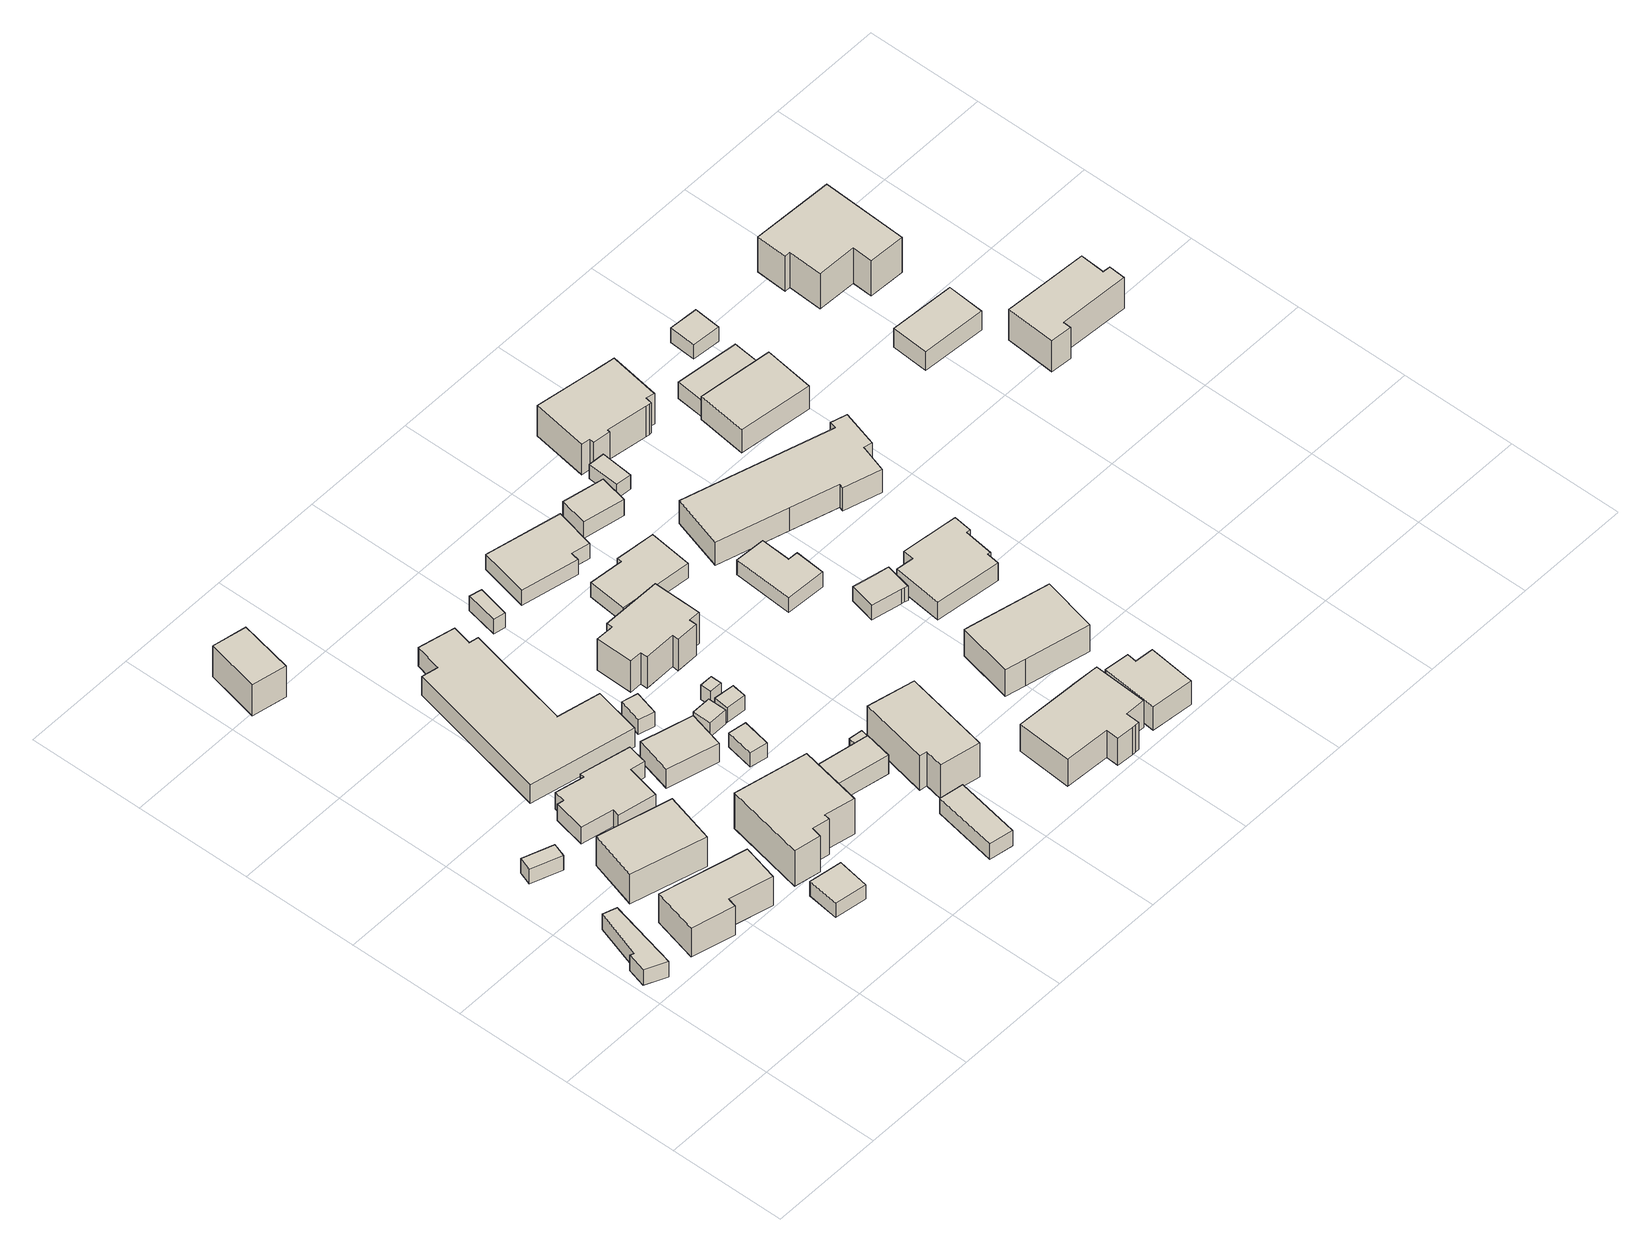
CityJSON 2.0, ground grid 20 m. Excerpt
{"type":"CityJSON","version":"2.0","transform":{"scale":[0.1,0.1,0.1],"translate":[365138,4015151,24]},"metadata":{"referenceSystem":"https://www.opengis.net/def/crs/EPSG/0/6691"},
"CityObjects":{
"building1":{"type":"Building","attributes":{"枝番":1,"利根川水系渡良瀬川洪水浸水想定区域（想定最大規模）.規模":"L2","利根川水系渡良瀬川洪水浸水想定区域（想定最大規模）.浸水ランク":"2","利根川水系渡良瀬川洪水浸水想定区域（想定最大規模）.浸水深":1.57,"利根川水系渡良瀬川洪水浸水想定区域（想定最大規模）.継続時間":5.3,"利根川水系矢場川洪水浸水想定区域（想定最大規模）.規模":"L2","利根川水系矢場川洪水浸水想定区域（想定最大規模）.浸水ランク":"2","利根川水系矢場川洪水浸水想定区域（想定最大規模）.浸水深":0.61,"measuredHeight":4.2,"BuildingDetails.prefecture":"10","BuildingDetails.city":"10207"},"geometry":[{"type":"Solid","lod":"1","boundaries":[[[[0,1,2,3,4,5]],[[4,6,7,5]],[[3,8,6,4]],[[2,9,8,3]],[[1,10,9,2]],[[0,11,10,1]],[[5,7,11,0]],[[6,8,9,10,11,7]]]]}]},
"building2":{"type":"Building","attributes":{"枝番":1,"利根川水系渡良瀬川洪水浸水想定区域（想定最大規模）.規模":"L2","利根川水系渡良瀬川洪水浸水想定区域（想定最大規模）.浸水ランク":"2","利根川水系渡良瀬川洪水浸水想定区域（想定最大規模）.浸水深":1.5,"利根川水系渡良瀬川洪水浸水想定区域（想定最大規模）.継続時間":5.3,"利根川水系矢場川洪水浸水想定区域（想定最大規模）.規模":"L2","利根川水系矢場川洪水浸水想定区域（想定最大規模）.浸水ランク":"2","利根川水系矢場川洪水浸水想定区域（想定最大規模）.浸水深":0.53,"usage":"411","BuildingDetails.prefecture":"10","BuildingDetails.city":"10207","BuildingDetails.surveyYear":2016},"geometry":[{"type":"Solid","lod":"1","boundaries":[[[[12,13,14,15]],[[14,16,17,15]],[[13,18,16,14]],[[12,19,18,13]],[[15,17,19,12]],[[16,18,19,17]]]]}]},
"building3":{"type":"Building","attributes":{"枝番":1,"利根川水系渡良瀬川洪水浸水想定区域（想定最大規模）.規模":"L2","利根川水系渡良瀬川洪水浸水想定区域（想定最大規模）.浸水ランク":"2","利根川水系渡良瀬川洪水浸水想定区域（想定最大規模）.浸水深":1.46,"利根川水系渡良瀬川洪水浸水想定区域（想定最大規模）.継続時間":5.3,"利根川水系矢場川洪水浸水想定区域（想定最大規模）.規模":"L2","利根川水系矢場川洪水浸水想定区域（想定最大規模）.浸水ランク":"2","利根川水系矢場川洪水浸水想定区域（想定最大規模）.浸水深":0.5,"usage":"411","measuredHeight":7.9,"BuildingDetails.prefecture":"10","BuildingDetails.city":"10207","BuildingDetails.surveyYear":2016},"geometry":[{"type":"Solid","lod":"1","boundaries":[[[[20,21,22,23,24,25]],[[24,26,27,25]],[[23,28,26,24]],[[22,29,28,23]],[[21,30,29,22]],[[20,31,30,21]],[[25,27,31,20]],[[26,28,29,30,31,27]]]]}]},
"building4":{"type":"Building","attributes":{"枝番":1,"利根川水系渡良瀬川洪水浸水想定区域（想定最大規模）.規模":"L2","利根川水系渡良瀬川洪水浸水想定区域（想定最大規模）.浸水ランク":"2","利根川水系渡良瀬川洪水浸水想定区域（想定最大規模）.浸水深":1.29,"利根川水系渡良瀬川洪水浸水想定区域（想定最大規模）.継続時間":5.3,"利根川水系矢場川洪水浸水想定区域（想定最大規模）.規模":"L2","利根川水系矢場川洪水浸水想定区域（想定最大規模）.浸水ランク":"1","利根川水系矢場川洪水浸水想定区域（想定最大規模）.浸水深":0.32,"usage":"411","measuredHeight":7.3,"BuildingDetails.prefecture":"10","BuildingDetails.city":"10207","BuildingDetails.surveyYear":2016},"geometry":[{"type":"Solid","lod":"1","boundaries":[[[[32,33,34,35]],[[34,36,37,35]],[[33,38,36,34]],[[32,39,38,33]],[[35,37,39,32]],[[36,38,39,37]]]]}]},
"building5":{"type":"Building","attributes":{"枝番":1,"利根川水系渡良瀬川洪水浸水想定区域（想定最大規模）.規模":"L2","利根川水系渡良瀬川洪水浸水想定区域（想定最大規模）.浸水ランク":"2","利根川水系渡良瀬川洪水浸水想定区域（想定最大規模）.浸水深":1.39,"利根川水系渡良瀬川洪水浸水想定区域（想定最大規模）.継続時間":5.3,"利根川水系矢場川洪水浸水想定区域（想定最大規模）.規模":"L2","利根川水系矢場川洪水浸水想定区域（想定最大規模）.浸水ランク":"1","利根川水系矢場川洪水浸水想定区域（想定最大規模）.浸水深":0.42,"BuildingDetails.prefecture":"10","BuildingDetails.city":"10207"},"geometry":[{"type":"Solid","lod":"1","boundaries":[[[[40,41,42,43]],[[42,44,45,43]],[[41,46,44,42]],[[40,47,46,41]],[[43,45,47,40]],[[44,46,47,45]]]]}]},
"building6":{"type":"Building","attributes":{"枝番":1,"利根川水系渡良瀬川洪水浸水想定区域（想定最大規模）.規模":"L2","利根川水系渡良瀬川洪水浸水想定区域（想定最大規模）.浸水ランク":"2","利根川水系渡良瀬川洪水浸水想定区域（想定最大規模）.浸水深":1.44,"利根川水系渡良瀬川洪水浸水想定区域（想定最大規模）.継続時間":5.1,"利根川水系矢場川洪水浸水想定区域（想定最大規模）.規模":"L2","利根川水系矢場川洪水浸水想定区域（想定最大規模）.浸水ランク":"2","利根川水系矢場川洪水浸水想定区域（想定最大規模）.浸水深":0.5,"usage":"411","BuildingDetails.prefecture":"10","BuildingDetails.city":"10207","BuildingDetails.surveyYear":2016},"geometry":[{"type":"Solid","lod":"1","boundaries":[[[[48,49,50,51]],[[50,52,53,51]],[[49,54,52,50]],[[48,55,54,49]],[[51,53,55,48]],[[52,54,55,53]]]]}]},
"building7":{"type":"Building","attributes":{"枝番":1,"利根川水系渡良瀬川洪水浸水想定区域（想定最大規模）.規模":"L2","利根川水系渡良瀬川洪水浸水想定区域（想定最大規模）.浸水ランク":"2","利根川水系渡良瀬川洪水浸水想定区域（想定最大規模）.浸水深":1.13,"利根川水系渡良瀬川洪水浸水想定区域（想定最大規模）.継続時間":5.9,"利根川水系矢場川洪水浸水想定区域（想定最大規模）.規模":"L2","利根川水系矢場川洪水浸水想定区域（想定最大規模）.浸水ランク":"1","利根川水系矢場川洪水浸水想定区域（想定最大規模）.浸水深":0.08,"利根川水系矢場川洪水浸水想定区域（想定最大規模）.継続時間":7.3,"usage":"411","measuredHeight":6.7,"BuildingDetails.prefecture":"10","BuildingDetails.city":"10207","BuildingDetails.surveyYear":2016},"geometry":[{"type":"Solid","lod":"1","boundaries":[[[[56,57,58,59]],[[58,60,61,59]],[[57,62,60,58]],[[56,63,62,57]],[[59,61,63,56]],[[60,62,63,61]]]]}]},
"building8":{"type":"Building","attributes":{"枝番":1,"利根川水系渡良瀬川洪水浸水想定区域（想定最大規模）.規模":"L2","利根川水系渡良瀬川洪水浸水想定区域（想定最大規模）.浸水ランク":"2","利根川水系渡良瀬川洪水浸水想定区域（想定最大規模）.浸水深":1.5,"利根川水系渡良瀬川洪水浸水想定区域（想定最大規模）.継続時間":5,"利根川水系矢場川洪水浸水想定区域（想定最大規模）.規模":"L2","利根川水系矢場川洪水浸水想定区域（想定最大規模）.浸水ランク":"2","利根川水系矢場川洪水浸水想定区域（想定最大規模）.浸水深":0.52,"usage":"411","measuredHeight":4.5,"BuildingDetails.prefecture":"10","BuildingDetails.city":"10207","BuildingDetails.surveyYear":2016},"geometry":[{"type":"Solid","lod":"1","boundaries":[[[[64,65,66,67,68,69,70,71,72,73,74,75]],[[74,76,77,75]],[[73,78,76,74]],[[72,79,78,73]],[[71,80,79,72]],[[70,81,80,71]],[[69,82,81,70]],[[68,83,82,69]],[[67,84,83,68]],[[66,85,84,67]],[[65,86,85,66]],[[64,87,86,65]],[[75,77,87,64]],[[76,78,79,80,81,82,83,84,85,86,87,77]]]]}]},
"building9":{"type":"Building","attributes":{"枝番":1,"利根川水系渡良瀬川洪水浸水想定区域（想定最大規模）.規模":"L2","利根川水系渡良瀬川洪水浸水想定区域（想定最大規模）.浸水ランク":"2","利根川水系渡良瀬川洪水浸水想定区域（想定最大規模）.浸水深":1.13,"利根川水系渡良瀬川洪水浸水想定区域（想定最大規模）.継続時間":5,"利根川水系矢場川洪水浸水想定区域（想定最大規模）.規模":"L2","利根川水系矢場川洪水浸水想定区域（想定最大規模）.浸水ランク":"1","利根川水系矢場川洪水浸水想定区域（想定最大規模）.浸水深":0.2,"usage":"411","measuredHeight":9.3,"BuildingDetails.prefecture":"10","BuildingDetails.city":"10207","BuildingDetails.surveyYear":2016},"geometry":[{"type":"Solid","lod":"1","boundaries":[[[[88,89,90,91,92,93,94,95]],[[94,96,97,95]],[[93,98,96,94]],[[92,99,98,93]],[[91,100,99,92]],[[90,101,100,91]],[[89,102,101,90]],[[88,103,102,89]],[[95,97,103,88]],[[96,98,99,100,101,102,103,97]]]]}]},
"building10":{"type":"Building","attributes":{"枝番":1,"利根川水系渡良瀬川洪水浸水想定区域（想定最大規模）.規模":"L2","利根川水系渡良瀬川洪水浸水想定区域（想定最大規模）.浸水ランク":"2","利根川水系渡良瀬川洪水浸水想定区域（想定最大規模）.浸水深":1.59,"利根川水系渡良瀬川洪水浸水想定区域（想定最大規模）.継続時間":5.1,"利根川水系矢場川洪水浸水想定区域（想定最大規模）.規模":"L2","利根川水系矢場川洪水浸水想定区域（想定最大規模）.浸水ランク":"2","利根川水系矢場川洪水浸水想定区域（想定最大規模）.浸水深":0.56,"usage":"441","measuredHeight":5.5,"BuildingDetails.prefecture":"10","BuildingDetails.city":"10207","BuildingDetails.surveyYear":2016},"geometry":[{"type":"Solid","lod":"1","boundaries":[[[[104,105,106,107,108,109,110,111,112,113]],[[112,114,115,113]],[[111,116,114,112]],[[110,117,116,111]],[[109,118,117,110]],[[108,119,118,109]],[[107,120,119,108]],[[106,121,120,107]],[[105,122,121,106]],[[104,123,122,105]],[[113,115,123,104]],[[114,116,117,118,119,120,121,122,123,115]]]]}]},
"building11":{"type":"Building","attributes":{"枝番":1,"利根川水系渡良瀬川洪水浸水想定区域（想定最大規模）.規模":"L2","利根川水系渡良瀬川洪水浸水想定区域（想定最大規模）.浸水ランク":"2","利根川水系渡良瀬川洪水浸水想定区域（想定最大規模）.浸水深":1.16,"利根川水系渡良瀬川洪水浸水想定区域（想定最大規模）.継続時間":5,"利根川水系矢場川洪水浸水想定区域（想定最大規模）.規模":"L2","利根川水系矢場川洪水浸水想定区域（想定最大規模）.浸水ランク":"1","利根川水系矢場川洪水浸水想定区域（想定最大規模）.浸水深":0.21,"usage":"411","measuredHeight":4.5,"BuildingDetails.prefecture":"10","BuildingDetails.city":"10207","BuildingDetails.surveyYear":2016},"geometry":[{"type":"Solid","lod":"1","boundaries":[[[[124,125,126,127]],[[126,128,129,127]],[[125,130,128,126]],[[124,131,130,125]],[[127,129,131,124]],[[128,130,131,129]]]]}]},
"building12":{"type":"Building","attributes":{"枝番":1,"利根川水系渡良瀬川洪水浸水想定区域（想定最大規模）.規模":"L2","利根川水系渡良瀬川洪水浸水想定区域（想定最大規模）.浸水ランク":"2","利根川水系渡良瀬川洪水浸水想定区域（想定最大規模）.浸水深":0.8,"利根川水系渡良瀬川洪水浸水想定区域（想定最大規模）.継続時間":5,"利根川水系矢場川洪水浸水想定区域（想定最大規模）.規模":"L2","利根川水系矢場川洪水浸水想定区域（想定最大規模）.浸水ランク":"1","利根川水系矢場川洪水浸水想定区域（想定最大規模）.浸水深":0.34,"usage":"411","BuildingDetails.prefecture":"10","BuildingDetails.city":"10207","BuildingDetails.surveyYear":2016},"geometry":[{"type":"Solid","lod":"1","boundaries":[[[[132,133,134,135]],[[134,136,137,135]],[[133,138,136,134]],[[132,139,138,133]],[[135,137,139,132]],[[136,138,139,137]]]]}]},
"building13":{"type":"Building","attributes":{"枝番":1,"利根川水系渡良瀬川洪水浸水想定区域（想定最大規模）.規模":"L2","利根川水系渡良瀬川洪水浸水想定区域（想定最大規模）.浸水ランク":"2","利根川水系渡良瀬川洪水浸水想定区域（想定最大規模）.浸水深":1.43,"利根川水系渡良瀬川洪水浸水想定区域（想定最大規模）.継続時間":4.8,"利根川水系矢場川洪水浸水想定区域（想定最大規模）.規模":"L2","利根川水系矢場川洪水浸水想定区域（想定最大規模）.浸水ランク":"1","利根川水系矢場川洪水浸水想定区域（想定最大規模）.浸水深":0.49,"usage":"402","measuredHeight":3.6,"BuildingDetails.prefecture":"10","BuildingDetails.city":"10207","BuildingDetails.surveyYear":2016},"geometry":[{"type":"Solid","lod":"1","boundaries":[[[[140,141,142,143]],[[142,144,145,143]],[[141,146,144,142]],[[140,147,146,141]],[[143,145,147,140]],[[144,146,147,145]]]]}]},
"building14":{"type":"Building","attributes":{"枝番":1,"利根川水系渡良瀬川洪水浸水想定区域（想定最大規模）.規模":"L2","利根川水系渡良瀬川洪水浸水想定区域（想定最大規模）.浸水ランク":"2","利根川水系渡良瀬川洪水浸水想定区域（想定最大規模）.浸水深":1.47,"利根川水系渡良瀬川洪水浸水想定区域（想定最大規模）.継続時間":5,"利根川水系矢場川洪水浸水想定区域（想定最大規模）.規模":"L2","利根川水系矢場川洪水浸水想定区域（想定最大規模）.浸水ランク":"2","利根川水系矢場川洪水浸水想定区域（想定最大規模）.浸水深":0.5,"usage":"411","BuildingDetails.prefecture":"10","BuildingDetails.city":"10207","BuildingDetails.surveyYear":2016},"geometry":[{"type":"Solid","lod":"1","boundaries":[[[[148,149,150,151]],[[150,152,153,151]],[[149,154,152,150]],[[148,155,154,149]],[[151,153,155,148]],[[152,154,155,153]]]]}]},
"building15":{"type":"Building","attributes":{"枝番":1,"利根川水系渡良瀬川洪水浸水想定区域（想定最大規模）.規模":"L2","利根川水系渡良瀬川洪水浸水想定区域（想定最大規模）.浸水ランク":"2","利根川水系渡良瀬川洪水浸水想定区域（想定最大規模）.浸水深":1.44,"利根川水系渡良瀬川洪水浸水想定区域（想定最大規模）.継続時間":5.6,"利根川水系矢場川洪水浸水想定区域（想定最大規模）.規模":"L2","利根川水系矢場川洪水浸水想定区域（想定最大規模）.浸水ランク":"1","利根川水系矢場川洪水浸水想定区域（想定最大規模）.浸水深":0.49,"利根川水系矢場川洪水浸水想定区域（想定最大規模）.継続時間":1.3,"usage":"411","measuredHeight":4.9,"BuildingDetails.prefecture":"10","BuildingDetails.city":"10207","BuildingDetails.surveyYear":2016},"geometry":[{"type":"Solid","lod":"1","boundaries":[[[[156,157,158,159]],[[158,160,161,159]],[[157,162,160,158]],[[156,163,162,157]],[[159,161,163,156]],[[160,162,163,161]]]]}]},
"building16":{"type":"Building","attributes":{"枝番":1,"利根川水系渡良瀬川洪水浸水想定区域（想定最大規模）.規模":"L2","利根川水系渡良瀬川洪水浸水想定区域（想定最大規模）.浸水ランク":"2","利根川水系渡良瀬川洪水浸水想定区域（想定最大規模）.浸水深":1.37,"利根川水系渡良瀬川洪水浸水想定区域（想定最大規模）.継続時間":5,"利根川水系矢場川洪水浸水想定区域（想定最大規模）.規模":"L2","利根川水系矢場川洪水浸水想定区域（想定最大規模）.浸水ランク":"1","利根川水系矢場川洪水浸水想定区域（想定最大規模）.浸水深":0.41,"usage":"411","BuildingDetails.prefecture":"10","BuildingDetails.city":"10207","BuildingDetails.surveyYear":2016},"geometry":[{"type":"Solid","lod":"1","boundaries":[[[[164,165,166,167]],[[166,168,169,167]],[[165,170,168,166]],[[164,171,170,165]],[[167,169,171,164]],[[168,170,171,169]]]]}]},
"building17":{"type":"Building","attributes":{"枝番":1,"利根川水系渡良瀬川洪水浸水想定区域（想定最大規模）.規模":"L2","利根川水系渡良瀬川洪水浸水想定区域（想定最大規模）.浸水ランク":"2","利根川水系渡良瀬川洪水浸水想定区域（想定最大規模）.浸水深":1.36,"利根川水系渡良瀬川洪水浸水想定区域（想定最大規模）.継続時間":5.6,"利根川水系矢場川洪水浸水想定区域（想定最大規模）.規模":"L2","利根川水系矢場川洪水浸水想定区域（想定最大規模）.浸水ランク":"1","利根川水系矢場川洪水浸水想定区域（想定最大規模）.浸水深":0.4,"利根川水系矢場川洪水浸水想定区域（想定最大規模）.継続時間":1.3,"BuildingDetails.prefecture":"10","BuildingDetails.city":"10207"},"geometry":[{"type":"Solid","lod":"1","boundaries":[[[[172,173,174,175]],[[174,176,177,175]],[[173,178,176,174]],[[172,179,178,173]],[[175,177,179,172]],[[176,178,179,177]]]]}]},
"building18":{"type":"Building","attributes":{"枝番":1,"利根川水系渡良瀬川洪水浸水想定区域（想定最大規模）.規模":"L2","利根川水系渡良瀬川洪水浸水想定区域（想定最大規模）.浸水ランク":"2","利根川水系渡良瀬川洪水浸水想定区域（想定最大規模）.浸水深":1.34,"利根川水系渡良瀬川洪水浸水想定区域（想定最大規模）.継続時間":5.6,"利根川水系矢場川洪水浸水想定区域（想定最大規模）.規模":"L2","利根川水系矢場川洪水浸水想定区域（想定最大規模）.浸水ランク":"1","利根川水系矢場川洪水浸水想定区域（想定最大規模）.浸水深":0.39,"利根川水系矢場川洪水浸水想定区域（想定最大規模）.継続時間":1.3,"measuredHeight":3.6,"BuildingDetails.prefecture":"10","BuildingDetails.city":"10207"},"geometry":[{"type":"Solid","lod":"1","boundaries":[[[[180,181,182,183]],[[182,184,185,183]],[[181,186,184,182]],[[180,187,186,181]],[[183,185,187,180]],[[184,186,187,185]]]]}]},
"building19":{"type":"Building","attributes":{"枝番":1,"利根川水系渡良瀬川洪水浸水想定区域（想定最大規模）.規模":"L2","利根川水系渡良瀬川洪水浸水想定区域（想定最大規模）.浸水ランク":"2","利根川水系渡良瀬川洪水浸水想定区域（想定最大規模）.浸水深":1.36,"利根川水系渡良瀬川洪水浸水想定区域（想定最大規模）.継続時間":5.6,"利根川水系矢場川洪水浸水想定区域（想定最大規模）.規模":"L2","利根川水系矢場川洪水浸水想定区域（想定最大規模）.浸水ランク":"1","利根川水系矢場川洪水浸水想定区域（想定最大規模）.浸水深":0.4,"利根川水系矢場川洪水浸水想定区域（想定最大規模）.継続時間":1.3,"BuildingDetails.prefecture":"10","BuildingDetails.city":"10207"},"geometry":[{"type":"Solid","lod":"1","boundaries":[[[[188,189,190,191]],[[190,192,193,191]],[[189,194,192,190]],[[188,195,194,189]],[[191,193,195,188]],[[192,194,195,193]]]]}]},
"building20":{"type":"Building","attributes":{"枝番":1,"利根川水系渡良瀬川洪水浸水想定区域（想定最大規模）.規模":"L2","利根川水系渡良瀬川洪水浸水想定区域（想定最大規模）.浸水ランク":"2","利根川水系渡良瀬川洪水浸水想定区域（想定最大規模）.浸水深":1.5,"利根川水系渡良瀬川洪水浸水想定区域（想定最大規模）.継続時間":5.1,"利根川水系矢場川洪水浸水想定区域（想定最大規模）.規模":"L2","利根川水系矢場川洪水浸水想定区域（想定最大規模）.浸水ランク":"1","利根川水系矢場川洪水浸水想定区域（想定最大規模）.浸水深":0.46,"BuildingDetails.prefecture":"10","BuildingDetails.city":"10207"},"geometry":[{"type":"Solid","lod":"1","boundaries":[[[[196,197,198,199]],[[198,200,201,199]],[[197,202,200,198]],[[196,203,202,197]],[[199,201,203,196]],[[200,202,203,201]]]]}]},
"building21":{"type":"Building","attributes":{"枝番":1,"利根川水系渡良瀬川洪水浸水想定区域（想定最大規模）.規模":"L2","利根川水系渡良瀬川洪水浸水想定区域（想定最大規模）.浸水ランク":"2","利根川水系渡良瀬川洪水浸水想定区域（想定最大規模）.浸水深":1.23,"利根川水系渡良瀬川洪水浸水想定区域（想定最大規模）.継続時間":5.6,"利根川水系矢場川洪水浸水想定区域（想定最大規模）.規模":"L2","利根川水系矢場川洪水浸水想定区域（想定最大規模）.浸水ランク":"1","利根川水系矢場川洪水浸水想定区域（想定最大規模）.浸水深":0.28,"利根川水系矢場川洪水浸水想定区域（想定最大規模）.継続時間":1.3,"usage":"411","measuredHeight":7.9,"BuildingDetails.prefecture":"10","BuildingDetails.city":"10207","BuildingDetails.surveyYear":2016},"geometry":[{"type":"Solid","lod":"1","boundaries":[[[[204,205,206,207,208,209]],[[208,210,211,209]],[[207,212,210,208]],[[206,213,212,207]],[[205,214,213,206]],[[204,215,214,205]],[[209,211,215,204]],[[210,212,213,214,215,211]]]]}]},
"building22":{"type":"Building","attributes":{"枝番":1,"利根川水系渡良瀬川洪水浸水想定区域（想定最大規模）.規模":"L2","利根川水系渡良瀬川洪水浸水想定区域（想定最大規模）.浸水ランク":"2","利根川水系渡良瀬川洪水浸水想定区域（想定最大規模）.浸水深":1.54,"利根川水系渡良瀬川洪水浸水想定区域（想定最大規模）.継続時間":5.6,"利根川水系矢場川洪水浸水想定区域（想定最大規模）.規模":"L2","利根川水系矢場川洪水浸水想定区域（想定最大規模）.浸水ランク":"2","利根川水系矢場川洪水浸水想定区域（想定最大規模）.浸水深":0.54,"利根川水系矢場川洪水浸水想定区域（想定最大規模）.継続時間":1.3,"usage":"411","measuredHeight":8.1,"BuildingDetails.prefecture":"10","BuildingDetails.city":"10207","BuildingDetails.surveyYear":2016},"geometry":[{"type":"Solid","lod":"1","boundaries":[[[[216,217,218,219,220,221,222,223,224,225,226,227]],[[226,228,229,227]],[[225,230,228,226]],[[224,231,230,225]],[[223,232,231,224]],[[222,233,232,223]],[[221,234,233,222]],[[220,235,234,221]],[[219,236,235,220]],[[218,237,236,219]],[[217,238,237,218]],[[216,239,238,217]],[[227,229,239,216]],[[228,230,231,232,233,234,235,236,237,238,239,229]]]]}]},
"building23":{"type":"Building","attributes":{"枝番":1,"利根川水系渡良瀬川洪水浸水想定区域（想定最大規模）.規模":"L2","利根川水系渡良瀬川洪水浸水想定区域（想定最大規模）.浸水ランク":"2","利根川水系渡良瀬川洪水浸水想定区域（想定最大規模）.浸水深":1.6,"利根川水系渡良瀬川洪水浸水想定区域（想定最大規模）.継続時間":5.4,"利根川水系矢場川洪水浸水想定区域（想定最大規模）.規模":"L2","利根川水系矢場川洪水浸水想定区域（想定最大規模）.浸水ランク":"2","利根川水系矢場川洪水浸水想定区域（想定最大規模）.浸水深":0.56,"usage":"411","measuredHeight":3.4,"BuildingDetails.prefecture":"10","BuildingDetails.city":"10207","BuildingDetails.surveyYear":2016},"geometry":[{"type":"Solid","lod":"1","boundaries":[[[[240,241,242,243,244,245]],[[244,246,247,245]],[[243,248,246,244]],[[242,249,248,243]],[[241,250,249,242]],[[240,251,250,241]],[[245,247,251,240]],[[246,248,249,250,251,247]]]]}]},
"building24":{"type":"Building","attributes":{"枝番":1,"利根川水系渡良瀬川洪水浸水想定区域（想定最大規模）.規模":"L2","利根川水系渡良瀬川洪水浸水想定区域（想定最大規模）.浸水ランク":"2","利根川水系渡良瀬川洪水浸水想定区域（想定最大規模）.浸水深":0.82,"利根川水系渡良瀬川洪水浸水想定区域（想定最大規模）.継続時間":5.4,"利根川水系矢場川洪水浸水想定区域（想定最大規模）.規模":"L2","利根川水系矢場川洪水浸水想定区域（想定最大規模）.浸水ランク":"1","利根川水系矢場川洪水浸水想定区域（想定最大規模）.浸水深":0.08,"usage":"411","measuredHeight":7.4,"BuildingDetails.prefecture":"10","BuildingDetails.city":"10207","BuildingDetails.surveyYear":2016},"geometry":[{"type":"Solid","lod":"1","boundaries":[[[[252,253,254,255,256,257,258,259,260,261,262,263]],[[262,264,265,263]],[[261,266,264,262]],[[260,267,266,261]],[[259,268,267,260]],[[258,269,268,259]],[[257,270,269,258]],[[256,271,270,257]],[[255,272,271,256]],[[254,273,272,255]],[[253,274,273,254]],[[252,275,274,253]],[[263,265,275,252]],[[264,266,267,268,269,270,271,272,273,274,275,265]]]]}]},
"building25":{"type":"Building","attributes":{"枝番":1,"利根川水系渡良瀬川洪水浸水想定区域（想定最大規模）.規模":"L2","利根川水系渡良瀬川洪水浸水想定区域（想定最大規模）.浸水ランク":"2","利根川水系渡良瀬川洪水浸水想定区域（想定最大規模）.浸水深":1.53,"利根川水系渡良瀬川洪水浸水想定区域（想定最大規模）.継続時間":5.4,"利根川水系矢場川洪水浸水想定区域（想定最大規模）.規模":"L2","利根川水系矢場川洪水浸水想定区域（想定最大規模）.浸水ランク":"2","利根川水系矢場川洪水浸水想定区域（想定最大規模）.浸水深":0.53,"usage":"411","measuredHeight":3.1,"BuildingDetails.prefecture":"10","BuildingDetails.city":"10207","BuildingDetails.surveyYear":2016},"geometry":[{"type":"Solid","lod":"1","boundaries":[[[[276,277,278,279,280,281]],[[280,282,283,281]],[[279,284,282,280]],[[278,285,284,279]],[[277,286,285,278]],[[276,287,286,277]],[[281,283,287,276]],[[282,284,285,286,287,283]]]]}]},
"building26":{"type":"Building","attributes":{"枝番":1,"利根川水系渡良瀬川洪水浸水想定区域（想定最大規模）.規模":"L2","利根川水系渡良瀬川洪水浸水想定区域（想定最大規模）.浸水ランク":"2","利根川水系渡良瀬川洪水浸水想定区域（想定最大規模）.浸水深":1.39,"利根川水系渡良瀬川洪水浸水想定区域（想定最大規模）.継続時間":5.6,"利根川水系矢場川洪水浸水想定区域（想定最大規模）.規模":"L2","利根川水系矢場川洪水浸水想定区域（想定最大規模）.浸水ランク":"1","利根川水系矢場川洪水浸水想定区域（想定最大規模）.浸水深":0.41,"利根川水系矢場川洪水浸水想定区域（想定最大規模）.継続時間":1.3,"usage":"411","measuredHeight":3.5,"BuildingDetails.prefecture":"10","BuildingDetails.city":"10207","BuildingDetails.surveyYear":2016},"geometry":[{"type":"Solid","lod":"1","boundaries":[[[[288,289,290,291,292,293]],[[292,294,295,293]],[[291,296,294,292]],[[290,297,296,291]],[[289,298,297,290]],[[288,299,298,289]],[[293,295,299,288]],[[294,296,297,298,299,295]]]]}]},
"building27":{"type":"Building","attributes":{"枝番":1,"利根川水系渡良瀬川洪水浸水想定区域（想定最大規模）.規模":"L2","利根川水系渡良瀬川洪水浸水想定区域（想定最大規模）.浸水ランク":"2","利根川水系渡良瀬川洪水浸水想定区域（想定最大規模）.浸水深":1.49,"利根川水系渡良瀬川洪水浸水想定区域（想定最大規模）.継続時間":5.4,"利根川水系矢場川洪水浸水想定区域（想定最大規模）.規模":"L2","利根川水系矢場川洪水浸水想定区域（想定最大規模）.浸水ランク":"1","利根川水系矢場川洪水浸水想定区域（想定最大規模）.浸水深":0.45,"usage":"411","measuredHeight":3.9,"BuildingDetails.prefecture":"10","BuildingDetails.city":"10207","BuildingDetails.surveyYear":2016},"geometry":[{"type":"Solid","lod":"1","boundaries":[[[[300,301,302,303]],[[302,304,305,303]],[[301,306,304,302]],[[300,307,306,301]],[[303,305,307,300]],[[304,306,307,305]]]]}]},
"building28":{"type":"Building","attributes":{"枝番":1,"利根川水系渡良瀬川洪水浸水想定区域（想定最大規模）.規模":"L2","利根川水系渡良瀬川洪水浸水想定区域（想定最大規模）.浸水ランク":"2","利根川水系渡良瀬川洪水浸水想定区域（想定最大規模）.浸水深":1.01,"利根川水系渡良瀬川洪水浸水想定区域（想定最大規模）.継続時間":5.4,"利根川水系矢場川洪水浸水想定区域（想定最大規模）.規模":"L2","利根川水系矢場川洪水浸水想定区域（想定最大規模）.浸水ランク":"1","利根川水系矢場川洪水浸水想定区域（想定最大規模）.浸水深":0.07,"usage":"411","measuredHeight":6.5,"BuildingDetails.prefecture":"10","BuildingDetails.city":"10207","BuildingDetails.surveyYear":2016},"geometry":[{"type":"Solid","lod":"1","boundaries":[[[[308,309,310,311,312,313]],[[312,314,315,313]],[[311,316,314,312]],[[310,317,316,311]],[[309,318,317,310]],[[308,319,318,309]],[[313,315,319,308]],[[314,316,317,318,319,315]]]]}]},
"building29":{"type":"Building","attributes":{"枝番":1,"利根川水系渡良瀬川洪水浸水想定区域（想定最大規模）.規模":"L2","利根川水系渡良瀬川洪水浸水想定区域（想定最大規模）.浸水ランク":"2","利根川水系渡良瀬川洪水浸水想定区域（想定最大規模）.浸水深":1.32,"利根川水系渡良瀬川洪水浸水想定区域（想定最大規模）.継続時間":6,"利根川水系矢場川洪水浸水想定区域（想定最大規模）.規模":"L2","利根川水系矢場川洪水浸水想定区域（想定最大規模）.浸水ランク":"1","利根川水系矢場川洪水浸水想定区域（想定最大規模）.浸水深":0.37,"利根川水系矢場川洪水浸水想定区域（想定最大規模）.継続時間":5.7,"usage":"411","measuredHeight":7.8,"BuildingDetails.prefecture":"10","BuildingDetails.city":"10207","BuildingDetails.surveyYear":2016},"geometry":[{"type":"Solid","lod":"1","boundaries":[[[[320,321,322,323,324,325]],[[324,326,327,325]],[[323,328,326,324]],[[322,329,328,323]],[[321,330,329,322]],[[320,331,330,321]],[[325,327,331,320]],[[326,328,329,330,331,327]]]]}]},
"building30":{"type":"Building","attributes":{"枝番":1,"利根川水系渡良瀬川洪水浸水想定区域（想定最大規模）.規模":"L2","利根川水系渡良瀬川洪水浸水想定区域（想定最大規模）.浸水ランク":"2","利根川水系渡良瀬川洪水浸水想定区域（想定最大規模）.浸水深":1.54,"利根川水系渡良瀬川洪水浸水想定区域（想定最大規模）.継続時間":6,"利根川水系矢場川洪水浸水想定区域（想定最大規模）.規模":"L2","利根川水系矢場川洪水浸水想定区域（想定最大規模）.浸水ランク":"2","利根川水系矢場川洪水浸水想定区域（想定最大規模）.浸水深":0.57,"利根川水系矢場川洪水浸水想定区域（想定最大規模）.継続時間":5.7,"usage":"411","BuildingDetails.prefecture":"10","BuildingDetails.city":"10207","BuildingDetails.surveyYear":2016},"geometry":[{"type":"Solid","lod":"1","boundaries":[[[[332,333,334,335,336,337,338,339]],[[338,340,341,339]],[[337,342,340,338]],[[336,343,342,337]],[[335,344,343,336]],[[334,345,344,335]],[[333,346,345,334]],[[332,347,346,333]],[[339,341,347,332]],[[340,342,343,344,345,346,347,341]]]]}]},
"building31":{"type":"Building","attributes":{"枝番":1,"利根川水系渡良瀬川洪水浸水想定区域（想定最大規模）.規模":"L2","利根川水系渡良瀬川洪水浸水想定区域（想定最大規模）.浸水ランク":"2","利根川水系渡良瀬川洪水浸水想定区域（想定最大規模）.浸水深":1.39,"利根川水系渡良瀬川洪水浸水想定区域（想定最大規模）.継続時間":5.3,"利根川水系矢場川洪水浸水想定区域（想定最大規模）.規模":"L2","利根川水系矢場川洪水浸水想定区域（想定最大規模）.浸水ランク":"1","利根川水系矢場川洪水浸水想定区域（想定最大規模）.浸水深":0.35,"BuildingDetails.prefecture":"10","BuildingDetails.city":"10207"},"geometry":[{"type":"Solid","lod":"1","boundaries":[[[[348,349,350,351]],[[350,352,353,351]],[[349,354,352,350]],[[348,355,354,349]],[[351,353,355,348]],[[352,354,355,353]]]]}]},
"building32":{"type":"Building","attributes":{"枝番":1,"利根川水系渡良瀬川洪水浸水想定区域（想定最大規模）.規模":"L2","利根川水系渡良瀬川洪水浸水想定区域（想定最大規模）.浸水ランク":"2","利根川水系渡良瀬川洪水浸水想定区域（想定最大規模）.浸水深":1.53,"利根川水系渡良瀬川洪水浸水想定区域（想定最大規模）.継続時間":6,"利根川水系矢場川洪水浸水想定区域（想定最大規模）.規模":"L2","利根川水系矢場川洪水浸水想定区域（想定最大規模）.浸水ランク":"2","利根川水系矢場川洪水浸水想定区域（想定最大規模）.浸水深":0.56,"利根川水系矢場川洪水浸水想定区域（想定最大規模）.継続時間":5.7,"usage":"411","measuredHeight":5.3,"BuildingDetails.prefecture":"10","BuildingDetails.city":"10207","BuildingDetails.surveyYear":2016},"geometry":[{"type":"Solid","lod":"1","boundaries":[[[[356,357,358,359,360,361,362,363,364,365]],[[364,366,367,365]],[[363,368,366,364]],[[362,369,368,363]],[[361,370,369,362]],[[360,371,370,361]],[[359,372,371,360]],[[358,373,372,359]],[[357,374,373,358]],[[356,375,374,357]],[[365,367,375,356]],[[366,368,369,370,371,372,373,374,375,367]]]]}]},
"building33":{"type":"Building","attributes":{"枝番":1,"利根川水系渡良瀬川洪水浸水想定区域（想定最大規模）.規模":"L2","利根川水系渡良瀬川洪水浸水想定区域（想定最大規模）.浸水ランク":"2","利根川水系渡良瀬川洪水浸水想定区域（想定最大規模）.浸水深":1.28,"利根川水系渡良瀬川洪水浸水想定区域（想定最大規模）.継続時間":5.4,"利根川水系矢場川洪水浸水想定区域（想定最大規模）.規模":"L2","利根川水系矢場川洪水浸水想定区域（想定最大規模）.浸水ランク":"1","利根川水系矢場川洪水浸水想定区域（想定最大規模）.浸水深":0.3,"usage":"411","measuredHeight":6.2,"BuildingDetails.prefecture":"10","BuildingDetails.city":"10207","BuildingDetails.surveyYear":2016},"geometry":[{"type":"Solid","lod":"1","boundaries":[[[[376,377,378,379,380,381,382,383,384,385,386,387]],[[386,388,389,387]],[[385,390,388,386]],[[384,391,390,385]],[[383,392,391,384]],[[382,393,392,383]],[[381,394,393,382]],[[380,395,394,381]],[[379,396,395,380]],[[378,397,396,379]],[[377,398,397,378]],[[376,399,398,377]],[[387,389,399,376]],[[388,390,391,392,393,394,395,396,397,398,399,389]]]]}]},
"building34":{"type":"Building","attributes":{"枝番":1,"利根川水系渡良瀬川洪水浸水想定区域（想定最大規模）.規模":"L2","利根川水系渡良瀬川洪水浸水想定区域（想定最大規模）.浸水ランク":"2","利根川水系渡良瀬川洪水浸水想定区域（想定最大規模）.浸水深":1.29,"利根川水系渡良瀬川洪水浸水想定区域（想定最大規模）.継続時間":5.9,"利根川水系矢場川洪水浸水想定区域（想定最大規模）.規模":"L2","利根川水系矢場川洪水浸水想定区域（想定最大規模）.浸水ランク":"1","利根川水系矢場川洪水浸水想定区域（想定最大規模）.浸水深":0.25,"利根川水系矢場川洪水浸水想定区域（想定最大規模）.継続時間":6.8,"usage":"411","measuredHeight":7.7,"BuildingDetails.prefecture":"10","BuildingDetails.city":"10207","BuildingDetails.surveyYear":2016},"geometry":[{"type":"Solid","lod":"1","boundaries":[[[[400,401,402,403,404,405,406,407,408,409,410,411,412,413]],[[412,414,415,413]],[[411,416,414,412]],[[410,417,416,411]],[[409,418,417,410]],[[408,419,418,409]],[[407,420,419,408]],[[406,421,420,407]],[[405,422,421,406]],[[404,423,422,405]],[[403,424,423,404]],[[402,425,424,403]],[[401,426,425,402]],[[400,427,426,401]],[[413,415,427,400]],[[414,416,417,418,419,420,421,422,423,424,425,426,427,415]]]]}]},
"building35":{"type":"Building","attributes":{"枝番":1,"利根川水系渡良瀬川洪水浸水想定区域（想定最大規模）.規模":"L2","利根川水系渡良瀬川洪水浸水想定区域（想定最大規模）.浸水ランク":"2","利根川水系渡良瀬川洪水浸水想定区域（想定最大規模）.浸水深":1.53,"利根川水系渡良瀬川洪水浸水想定区域（想定最大規模）.継続時間":5.4,"利根川水系矢場川洪水浸水想定区域（想定最大規模）.規模":"L2","利根川水系矢場川洪水浸水想定区域（想定最大規模）.浸水ランク":"2","利根川水系矢場川洪水浸水想定区域（想定最大規模）.浸水深":0.52,"usage":"411","measuredHeight":5.1,"BuildingDetails.prefecture":"10","BuildingDetails.city":"10207","BuildingDetails.surveyYear":2016},"geometry":[{"type":"Solid","lod":"1","boundaries":[[[[428,429,430,431]],[[430,432,433,431]],[[429,434,432,430]],[[428,435,434,429]],[[431,433,435,428]],[[432,434,435,433]]]]}]},
"building36":{"type":"Building","attributes":{"枝番":1,"利根川水系渡良瀬川洪水浸水想定区域（想定最大規模）.規模":"L2","利根川水系渡良瀬川洪水浸水想定区域（想定最大規模）.浸水ランク":"2","利根川水系渡良瀬川洪水浸水想定区域（想定最大規模）.浸水深":1.76,"利根川水系渡良瀬川洪水浸水想定区域（想定最大規模）.継続時間":5.9,"利根川水系矢場川洪水浸水想定区域（想定最大規模）.規模":"L2","利根川水系矢場川洪水浸水想定区域（想定最大規模）.浸水ランク":"2","利根川水系矢場川洪水浸水想定区域（想定最大規模）.浸水深":0.73,"利根川水系矢場川洪水浸水想定区域（想定最大規模）.継続時間":6.8,"usage":"411","measuredHeight":4.4,"BuildingDetails.prefecture":"10","BuildingDetails.city":"10207","BuildingDetails.surveyYear":2016},"geometry":[{"type":"Solid","lod":"1","boundaries":[[[[436,437,438,439]],[[438,440,441,439]],[[437,442,440,438]],[[436,443,442,437]],[[439,441,443,436]],[[440,442,443,441]]]]}]},
"building37":{"type":"Building","attributes":{"枝番":1,"利根川水系渡良瀬川洪水浸水想定区域（想定最大規模）.規模":"L2","利根川水系渡良瀬川洪水浸水想定区域（想定最大規模）.浸水ランク":"2","利根川水系渡良瀬川洪水浸水想定区域（想定最大規模）.浸水深":1.78,"利根川水系渡良瀬川洪水浸水想定区域（想定最大規模）.継続時間":5.9,"利根川水系矢場川洪水浸水想定区域（想定最大規模）.規模":"L2","利根川水系矢場川洪水浸水想定区域（想定最大規模）.浸水ランク":"2","利根川水系矢場川洪水浸水想定区域（想定最大規模）.浸水深":0.74,"利根川水系矢場川洪水浸水想定区域（想定最大規模）.継続時間":6.8,"usage":"411","BuildingDetails.prefecture":"10","BuildingDetails.city":"10207","BuildingDetails.surveyYear":2016},"geometry":[{"type":"Solid","lod":"1","boundaries":[[[[444,445,446,447]],[[446,448,449,447]],[[445,450,448,446]],[[444,451,450,445]],[[447,449,451,444]],[[448,450,451,449]]]]}]},
"building38":{"type":"Building","attributes":{"枝番":1,"利根川水系渡良瀬川洪水浸水想定区域（想定最大規模）.規模":"L2","利根川水系渡良瀬川洪水浸水想定区域（想定最大規模）.浸水ランク":"2","利根川水系渡良瀬川洪水浸水想定区域（想定最大規模）.浸水深":1.43,"利根川水系渡良瀬川洪水浸水想定区域（想定最大規模）.継続時間":5,"利根川水系矢場川洪水浸水想定区域（想定最大規模）.規模":"L2","利根川水系矢場川洪水浸水想定区域（想定最大規模）.浸水ランク":"1","利根川水系矢場川洪水浸水想定区域（想定最大規模）.浸水深":0.45,"usage":"411","measuredHeight":5.2,"BuildingDetails.prefecture":"10","BuildingDetails.city":"10207","BuildingDetails.surveyYear":2016},"geometry":[{"type":"Solid","lod":"1","boundaries":[[[[452,453,454,455]],[[454,456,457,455]],[[453,458,456,454]],[[452,459,458,453]],[[455,457,459,452]],[[456,458,459,457]]]]}]},
"building39":{"type":"Building","attributes":{"枝番":1,"利根川水系渡良瀬川洪水浸水想定区域（想定最大規模）.規模":"L2","利根川水系渡良瀬川洪水浸水想定区域（想定最大規模）.浸水ランク":"2","利根川水系渡良瀬川洪水浸水想定区域（想定最大規模）.浸水深":1.61,"利根川水系渡良瀬川洪水浸水想定区域（想定最大規模）.継続時間":5.8,"利根川水系矢場川洪水浸水想定区域（想定最大規模）.規模":"L2","利根川水系矢場川洪水浸水想定区域（想定最大規模）.浸水ランク":"2","利根川水系矢場川洪水浸水想定区域（想定最大規模）.浸水深":0.6,"利根川水系矢場川洪水浸水想定区域（想定最大規模）.継続時間":5.4,"usage":"411","measuredHeight":8.2,"BuildingDetails.prefecture":"10","BuildingDetails.city":"10207","BuildingDetails.surveyYear":2016},"geometry":[{"type":"Solid","lod":"1","boundaries":[[[[460,461,462,463,464,465,466,467]],[[466,468,469,467]],[[465,470,468,466]],[[464,471,470,465]],[[463,472,471,464]],[[462,473,472,463]],[[461,474,473,462]],[[460,475,474,461]],[[467,469,475,460]],[[468,470,471,472,473,474,475,469]]]]}]},
"building40":{"type":"Building","attributes":{"枝番":1,"利根川水系渡良瀬川洪水浸水想定区域（想定最大規模）.規模":"L2","利根川水系渡良瀬川洪水浸水想定区域（想定最大規模）.浸水ランク":"2","利根川水系渡良瀬川洪水浸水想定区域（想定最大規模）.浸水深":1.4,"利根川水系渡良瀬川洪水浸水想定区域（想定最大規模）.継続時間":5.1,"利根川水系矢場川洪水浸水想定区域（想定最大規模）.規模":"L2","利根川水系矢場川洪水浸水想定区域（想定最大規模）.浸水ランク":"1","利根川水系矢場川洪水浸水想定区域（想定最大規模）.浸水深":0.42,"usage":"411","measuredHeight":7.4,"BuildingDetails.prefecture":"10","BuildingDetails.city":"10207","BuildingDetails.surveyYear":2016},"geometry":[{"type":"Solid","lod":"1","boundaries":[[[[476,477,478,479,480,481,482,483]],[[482,484,485,483]],[[481,486,484,482]],[[480,487,486,481]],[[479,488,487,480]],[[478,489,488,479]],[[477,490,489,478]],[[476,491,490,477]],[[483,485,491,476]],[[484,486,487,488,489,490,491,485]]]]}]}
},
"vertices":[
[10,240,4],[19,273,4],[26,270,4],[53,354,4],[76,346,4],[46,223,4],[76,346,36],[46,223,36],[53,354,36],[26,270,36],[19,273,36],[10,240,36],
[51,489,4],[59,512,4],[111,493,4],[103,470,4],[111,493,34],[103,470,34],[59,512,34],[51,489,34],
[173,222,3],[169,206,3],[96,225,3],[116,303,3],[263,265,3],[247,203,3],[263,265,63],[247,203,63],[116,303,63],[96,225,63],[169,206,63],[173,222,63],
[115,356,5],[139,440,5],[264,407,5],[241,321,5],[264,407,66],[241,321,66],[139,440,66],[115,356,66],
[159,442,5],[163,454,5],[181,449,5],[177,437,5],[181,449,35],[177,437,35],[163,454,35],[159,442,35],
[287,121,3],[295,176,3],[351,167,3],[342,112,3],[351,167,33],[342,112,33],[295,176,33],[287,121,33],
[38,996,3],[58,1088,3],[116,1076,3],[97,984,3],[116,1076,67],[97,984,67],[58,1088,67],[38,996,67],
[209,460,4],[212,472,4],[157,484,4],[169,539,4],[180,537,4],[184,556,4],[233,545,4],[234,553,4],[319,534,4],[312,500,4],[287,505,4],[274,446,4],[287,505,38],[274,446,38],[312,500,38],[319,534,38],[234,553,38],[233,545,38],[184,556,38],[180,537,38],[169,539,38],[157,484,38],[212,472,38],[209,460,38],
[293,203,5],[321,340,5],[445,313,5],[424,205,5],[373,216,5],[371,206,5],[342,212,5],[338,194,5],[342,212,79],[338,194,79],[371,206,79],[373,216,79],[424,205,79],[445,313,79],[321,340,79],[293,203,79],
[169,590,3],[225,842,3],[253,836,3],[264,882,3],[326,868,3],[318,834,3],[334,831,3],[293,647,3],[366,631,3],[348,550,3],[366,631,42],[348,550,42],[293,647,42],[334,831,42],[318,834,42],[326,868,42],[264,882,42],[253,836,42],[225,842,42],[169,590,42],
[316,463,5],[332,526,5],[419,503,5],[403,440,5],[419,503,44],[403,440,44],[332,526,44],[316,463,44],
[367,560,6],[378,601,6],[405,594,6],[394,553,6],[405,594,36],[394,553,36],[378,601,36],[367,560,36],
[515,31,2],[535,142,2],[576,135,2],[556,24,2],[576,135,34],[556,24,34],[535,142,34],[515,31,34],
[425,401,4],[434,449,4],[464,444,4],[455,395,4],[464,444,34],[455,395,34],[434,449,34],[425,401,34],
[451,263,5],[459,309,5],[552,292,5],[543,245,5],[552,292,44],[543,245,44],[459,309,44],[451,263,44],
[430,480,6],[430,512,6],[463,512,6],[463,480,6],[463,512,36],[463,480,36],[430,512,36],[430,480,36],
[468,482,4],[471,508,4],[506,504,4],[503,479,4],[506,504,34],[503,479,34],[471,508,34],[468,482,34],
[534,298,5],[537,313,5],[560,310,5],[557,294,5],[560,310,35],[557,294,35],[537,313,35],[534,298,35],
[477,520,4],[477,539,4],[499,539,4],[499,520,4],[499,539,34],[499,520,34],[477,539,34],[477,520,34],
[379,841,5],[390,897,5],[411,892,5],[399,837,5],[411,892,35],[399,837,35],[390,897,35],[379,841,35],
[555,158,5],[561,189,5],[548,191,5],[572,310,5],[652,292,5],[623,144,5],[652,292,76],[623,144,76],[572,310,76],[548,191,76],[561,189,76],[555,158,76],
[498,600,3],[499,611,3],[444,611,3],[444,623,3],[423,623,3],[424,687,3],[455,686,3],[455,696,3],[558,695,3],[557,612,3],[537,612,3],[537,600,3],[537,612,68],[537,600,68],[557,612,68],[558,695,68],[455,696,68],[455,686,68],[424,687,68],[423,623,68],[444,623,68],[444,611,68],[499,611,68],[498,600,68],
[447,848,4],[466,932,4],[594,904,4],[578,835,4],[547,842,4],[544,827,4],[547,842,35],[544,827,35],[578,835,35],[594,904,35],[466,932,35],[447,848,35],
[803,127,6],[851,124,6],[846,31,6],[811,33,6],[810,9,6],[802,9,6],[796,9,6],[767,11,6],[768,33,6],[690,38,6],[697,133,6],[798,127,6],[697,133,62],[798,127,62],[690,38,62],[768,33,62],[767,11,62],[796,9,62],[802,9,62],[810,9,62],[811,33,62],[846,31,62],[851,124,62],[803,127,62],
[517,719,3],[524,786,3],[583,780,3],[583,788,3],[651,781,3],[642,706,3],[651,781,33],[642,706,33],[583,788,33],[583,780,33],[524,786,33],[517,719,33],
[684,555,4],[691,658,4],[743,655,4],[740,604,4],[757,603,4],[753,551,4],[757,603,35],[753,551,35],[740,604,35],[743,655,35],[691,658,35],[684,555,35],
[601,866,5],[611,914,5],[681,900,5],[671,852,5],[681,900,39],[671,852,39],[611,914,39],[601,866,39],
[852,19,4],[862,117,4],[904,112,4],[902,95,4],[934,92,4],[925,11,4],[934,92,53],[925,11,53],[902,95,53],[904,112,53],[862,117,53],[852,19,53],
[931,282,2],[909,187,2],[799,212,2],[765,220,2],[786,315,2],[800,312,2],[786,315,57],[800,312,57],[765,220,57],[799,212,57],[909,187,57],[931,282,57],
[808,492,3],[823,489,3],[813,444,3],[807,446,3],[802,447,3],[751,458,3],[761,502,3],[802,493,3],[761,502,33],[802,493,33],[751,458,33],[802,447,33],[807,446,33],[813,444,33],[823,489,33],[808,492,33],
[689,881,4],[693,936,4],[721,934,4],[716,879,4],[721,934,34],[716,879,34],[693,936,34],[689,881,34],
[813,388,2],[823,474,2],[853,470,2],[855,489,2],[952,477,2],[948,445,2],[941,446,2],[934,395,2],[929,396,2],[926,374,2],[929,396,39],[926,374,39],[934,395,39],[941,446,39],[948,445,39],[952,477,39],[855,489,39],[853,470,39],[823,474,39],[813,388,39],
[966,723,2],[993,715,2],[975,652,2],[961,656,2],[946,608,2],[883,627,2],[885,635,2],[804,659,2],[686,694,2],[713,785,2],[805,758,2],[963,711,2],[805,758,50],[963,711,50],[713,785,50],[686,694,50],[804,659,50],[885,635,50],[883,627,50],[946,608,50],[961,656,50],[975,652,50],[993,715,50],[966,723,50],
[814,1030,2],[848,1025,2],[834,937,2],[820,940,2],[818,929,2],[813,929,2],[807,930,2],[738,941,2],[737,936,2],[707,940,2],[708,948,2],[693,950,2],[708,1047,2],[809,1031,2],[708,1047,65],[809,1031,65],[693,950,65],[708,948,65],[707,940,65],[737,936,65],[738,941,65],[807,930,65],[813,929,65],[818,929,65],[820,940,65],[834,937,65],[848,1025,65],[814,1030,65],
[873,808,2],[884,893,2],[1011,877,2],[999,791,2],[1011,877,50],[999,791,50],[884,893,50],[873,808,50],
[888,895,2],[893,944,2],[1001,931,2],[996,882,2],[1001,931,36],[996,882,36],[893,944,36],[888,895,36],
[964,977,2],[967,1023,2],[1017,1019,2],[1013,973,2],[1017,1019,32],[1013,973,32],[967,1023,32],[964,977,32],
[1162,715,3],[1166,779,3],[1278,771,3],[1273,707,3],[1278,771,42],[1273,707,42],[1166,779,42],[1162,715,42],
[1220,868,2],[1222,903,2],[1154,906,2],[1157,965,2],[1147,965,2],[1150,1019,2],[1290,1012,2],[1283,865,2],[1290,1012,75],[1283,865,75],[1150,1019,75],[1147,965,75],[1157,965,75],[1154,906,75],[1222,903,75],[1220,868,75],
[1278,580,2],[1284,666,2],[1429,656,2],[1426,613,2],[1439,612,2],[1437,583,2],[1316,591,2],[1315,577,2],[1316,591,66],[1315,577,66],[1437,583,66],[1439,612,66],[1426,613,66],[1429,656,66],[1284,666,66],[1278,580,66]
]}
